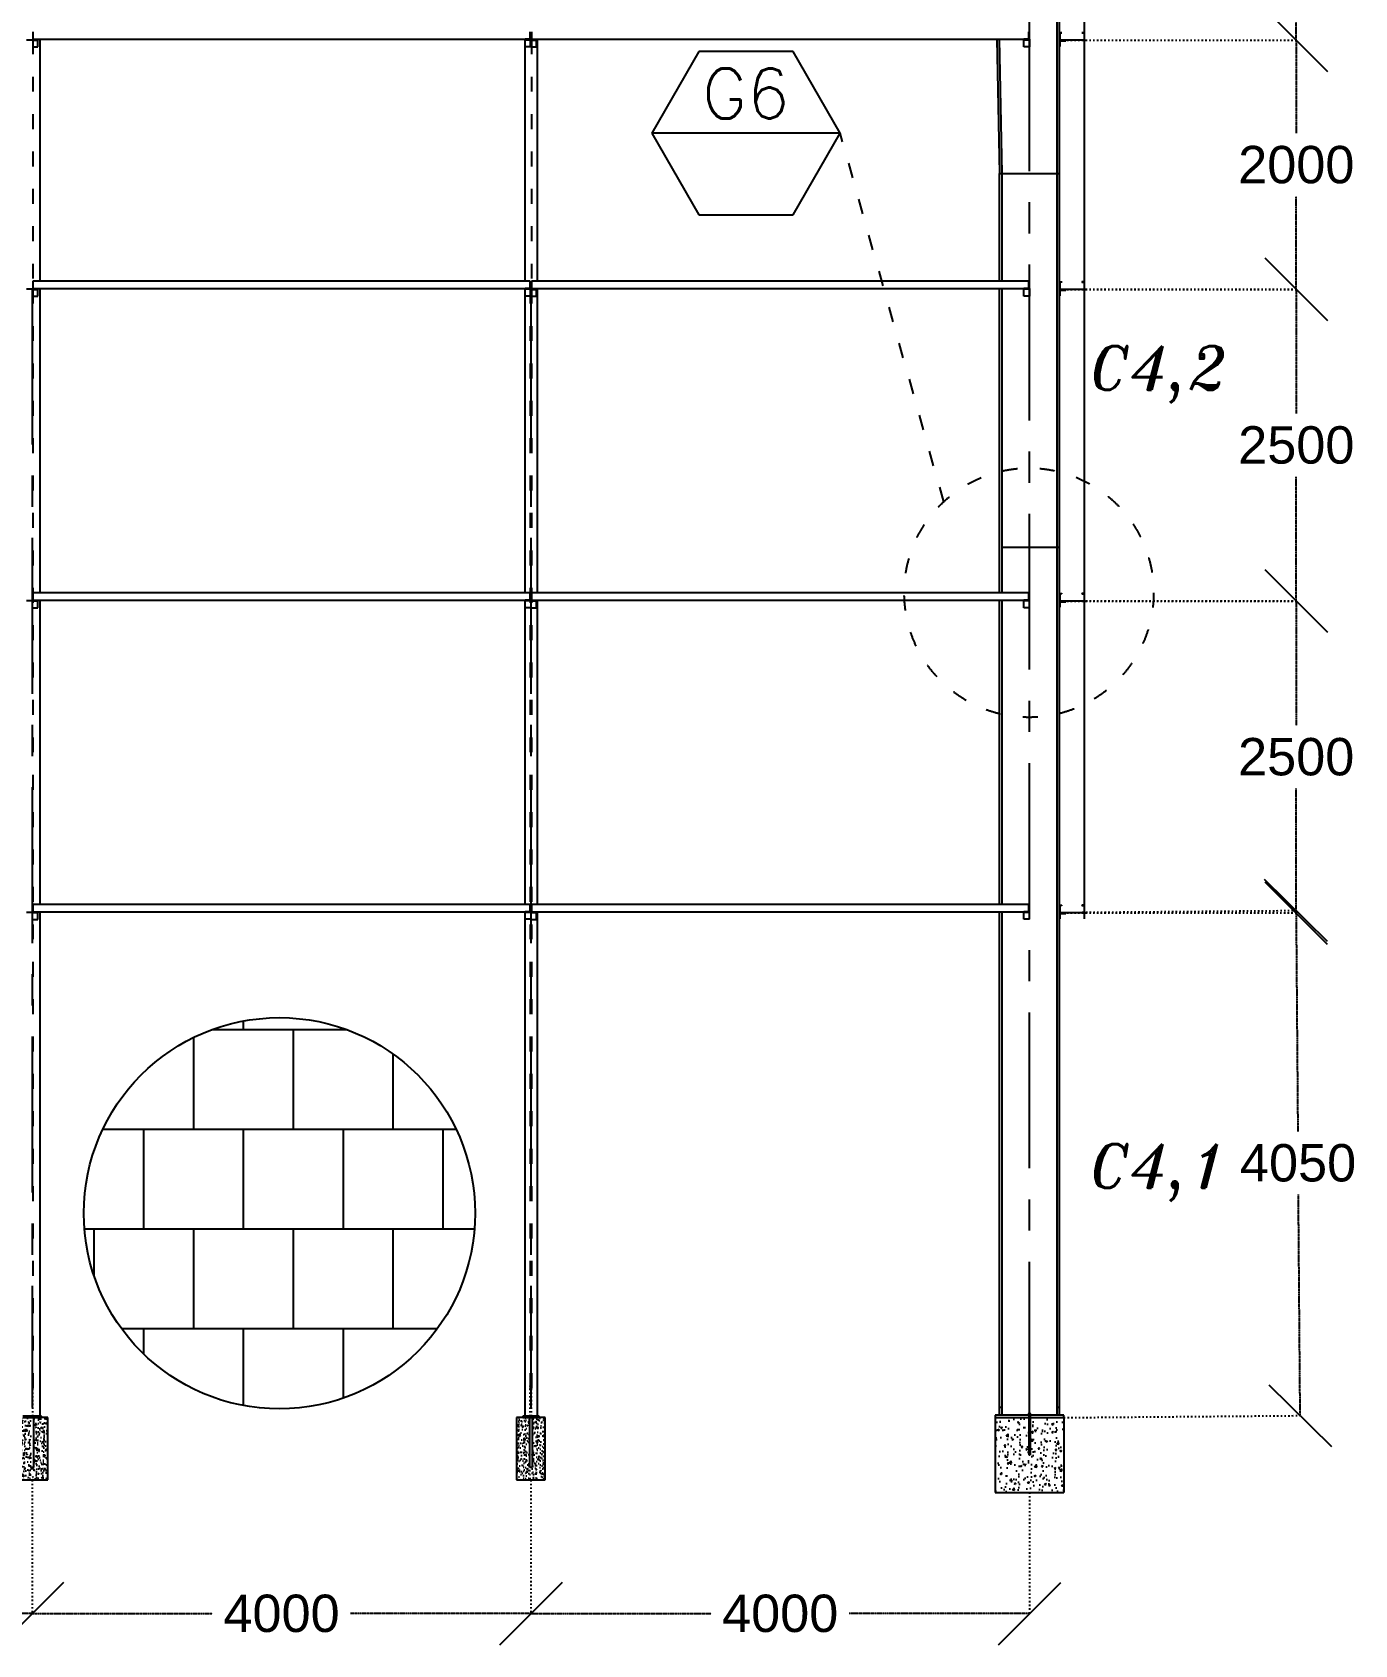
# Model space of a CAD drawing. Header units: inches. Extents: x -15 to 1885144, y -42615 to 866270.
# Drawn here: x 1717034 to 1727643, y 101029 to 113965 of the extents above; entities that cross this region are included whole.
import ezdxf
from ezdxf.enums import TextEntityAlignment as Align

# ---------------------------------------------------------------- set-up
doc = ezdxf.new("R2010")
doc.units = ezdxf.units.IN
doc.header["$LTSCALE"] = 100
doc.header["$MEASUREMENT"] = 0
for name, pattern in [('CENTER', [2, 1.25, -0.25, 0.25, -0.25]), ('dash line', [30, 12, -18]), ('PHANTOM2', [1.25, 0.625, -0.125, 0.125, -0.125, 0.125, -0.125])]:
    doc.linetypes.add(name, pattern=pattern)
for name, color, linetype in [('axis', 8, 'PHANTOM2'), ('bolt', 1, 'Continuous'), ('corrugated sheet', 6, 'Continuous'), ('dimensions', 10, 'PHANTOM2'), ('layout', 7, 'Continuous'), ('pedestal', 9, 'Continuous'), ('purlins', 4, 'Continuous'), ('sections', 3, 'Continuous'), ('text', 3, 'Continuous')]:
    doc.layers.add(name, color=color, linetype=linetype)
doc.styles.add('romans', font='romans.shx', dxfattribs={"width": 0.75})
doc.styles.get("Standard").update_dxf_attribs({"font": 'arial.ttf'})
doc.styles.add('TEXT-3', font='ITALICT.shx', dxfattribs={"height": 350})
doc.dimstyles.new('Dim_1', dxfattribs={"dimtxt": 300, "dimasz": 500, "dimexe": 0.0625, "dimexo": 0.0625, "dimgap": 100, "dimtad": 0, "dimtih": 1, "dimtoh": 1, "dimdec": 0, "dimzin": 0, "dimdsep": 46, "dimtxsty": 'Standard', "dimblk": 'OBLIQUE', "dimcen": 0.09, "dimclrd": 256, "dimclre": 256, "dimclrt": 256, "dimadec": 0, "dimazin": 0, "dimtm": 1e-09, "dimtfac": 1, "dimtdec": 0, "dimtofl": 0, "dimtmove": 0, "dimatfit": 3, "dimfxl": 1, "dimtfillclr": 256, "dimtolj": 1, "dimtzin": 0, "dimlwe": -1, "dimarcsym": 0})

# ---------------------------------------------------------------- blocks, each defined once
blk = doc.blocks.new('_Oblique')
at = {"color": 0, "linetype": 'ByBlock', "lineweight": -2}
blk.add_line((-0.5, -0.5), (0.5, 0.5), dxfattribs=at)
blk = doc.blocks.new('*D1446')
at = {"layer": 'Defpoints', "color": 0, "ltscale": 0.01, "transparency": 16777216}
for p in [(1725276, 106903), (1727172, 106919), (1725309, 102851)]:
    blk.add_point(p, dxfattribs=at)
at = {"layer": 'dimensions', "linetype": 'dash line', "ltscale": 0.01, "transparency": 16777216}
for p, q in [((1725276, 106903), (1727172, 106919)), ((1725309, 102851), (1727205, 102867))]:
    blk.add_line(p, q, dxfattribs=at)
at = {"layer": 'dimensions', "lineweight": -2, "ltscale": 0.01, "transparency": 16777216}
for p, q in [((1727172, 106919), (1727186, 105146)), ((1727205, 102867), (1727191, 104640))]:
    blk.add_line(p, q, dxfattribs=at)
at = {"layer": 'dimensions', "lineweight": -2, "ltscale": 0.01, "transparency": 16777216, "xscale": 500, "yscale": 500, "zscale": 500}
for p, rotation in [((1727172, 106919), 90.46661375195528), ((1727205, 102867), 270.4666137519553)]:
    blk.add_blockref('_Oblique', p, dxfattribs=dict(at, rotation=rotation))
at = {"layer": 'dimensions', "ltscale": 0.01, "transparency": 16777216, "insert": (1727188, 104893), "char_height": 300, "attachment_point": 5}
blk.add_mtext('\\A1;4050', dxfattribs=at)
blk = doc.blocks.new('*D1442')
at = {"layer": 'Defpoints', "color": 0, "ltscale": 0.01, "transparency": 16777216}
for p in [(1725276, 109403), (1727174, 109402), (1725274, 106901)]:
    blk.add_point(p, dxfattribs=at)
at = {"layer": 'dimensions', "linetype": 'dash line', "ltscale": 0.01, "transparency": 16777216}
for p, q in [((1725276, 109403), (1727174, 109402)), ((1725274, 106901), (1727172, 106900))]:
    blk.add_line(p, q, dxfattribs=at)
at = {"layer": 'dimensions', "lineweight": -2, "ltscale": 0.01, "transparency": 16777216}
for p, q in [((1727174, 109402), (1727173, 108404)), ((1727172, 106900), (1727173, 107898))]:
    blk.add_line(p, q, dxfattribs=at)
at = {"layer": 'dimensions', "lineweight": -2, "ltscale": 0.01, "transparency": 16777216, "xscale": 500, "yscale": 500, "zscale": 500}
for p, rotation in [((1727174, 109402), 89.95420002613147), ((1727172, 106900), 269.9542000261315)]:
    blk.add_blockref('_Oblique', p, dxfattribs=dict(at, rotation=rotation))
at = {"layer": 'dimensions', "ltscale": 0.01, "transparency": 16777216, "insert": (1727173, 108151), "char_height": 300, "attachment_point": 5}
blk.add_mtext('\\A1;2500', dxfattribs=at)
blk = doc.blocks.new('*D1443')
at = {"layer": 'Defpoints', "color": 0, "ltscale": 0.01, "transparency": 16777216}
for p in [(1725274, 111903), (1727174, 111903), (1725274, 109401)]:
    blk.add_point(p, dxfattribs=at)
at = {"layer": 'dimensions', "linetype": 'dash line', "ltscale": 0.01, "transparency": 16777216}
for p, q in [((1725274, 111903), (1727174, 111903)), ((1725274, 109401), (1727174, 109401))]:
    blk.add_line(p, q, dxfattribs=at)
at = {"layer": 'dimensions', "lineweight": -2, "ltscale": 0.01, "transparency": 16777216}
for p, q in [((1727174, 111903), (1727174, 110905)), ((1727174, 109401), (1727174, 110399))]:
    blk.add_line(p, q, dxfattribs=at)
at = {"layer": 'dimensions', "lineweight": -2, "ltscale": 0.01, "transparency": 16777216, "xscale": 500, "yscale": 500, "zscale": 500}
for p, rotation in [((1727174, 111903), 90), ((1727174, 109401), 270)]:
    blk.add_blockref('_Oblique', p, dxfattribs=dict(at, rotation=rotation))
at = {"layer": 'dimensions', "ltscale": 0.01, "transparency": 16777216, "insert": (1727174, 110652), "char_height": 300, "attachment_point": 5}
blk.add_mtext('\\A1;2500', dxfattribs=at)
blk = doc.blocks.new('*D1444')
at = {"layer": 'Defpoints', "color": 0, "ltscale": 0.01, "transparency": 16777216}
for p in [(1725274, 113901), (1727174, 113901), (1725274, 111901)]:
    blk.add_point(p, dxfattribs=at)
at = {"layer": 'dimensions', "linetype": 'dash line', "ltscale": 0.01, "transparency": 16777216}
for p, q in [((1725274, 113901), (1727174, 113901)), ((1725274, 111901), (1727174, 111901))]:
    blk.add_line(p, q, dxfattribs=at)
at = {"layer": 'dimensions', "lineweight": -2, "ltscale": 0.01, "transparency": 16777216}
for p, q in [((1727174, 113901), (1727174, 113154)), ((1727174, 111901), (1727174, 112648))]:
    blk.add_line(p, q, dxfattribs=at)
at = {"layer": 'dimensions', "lineweight": -2, "ltscale": 0.01, "transparency": 16777216, "xscale": 500, "yscale": 500, "zscale": 500}
for p, rotation in [((1727174, 113901), 90), ((1727174, 111901), 270)]:
    blk.add_blockref('_Oblique', p, dxfattribs=dict(at, rotation=rotation))
at = {"layer": 'dimensions', "ltscale": 0.01, "transparency": 16777216, "insert": (1727174, 112901), "char_height": 300, "attachment_point": 5}
blk.add_mtext('\\A1;2000', dxfattribs=at)
blk = doc.blocks.new('*D1445')
at = {"layer": 'Defpoints', "color": 0, "ltscale": 0.01, "transparency": 16777216}
for p in [(0, 115901), (1727174, 115901), (1725274, 113901)]:
    blk.add_point(p, dxfattribs=at)
at = {"layer": 'dimensions', "linetype": 'dash line', "ltscale": 0.01, "transparency": 16777216}
for p, q in [((0, 115901), (1727174, 115901)), ((1725274, 113901), (1727174, 113901))]:
    blk.add_line(p, q, dxfattribs=at)
at = {"layer": 'dimensions', "lineweight": -2, "ltscale": 0.01, "transparency": 16777216}
for p, q in [((1727174, 115901), (1727174, 115154)), ((1727174, 113901), (1727174, 114648))]:
    blk.add_line(p, q, dxfattribs=at)
at = {"layer": 'dimensions', "lineweight": -2, "ltscale": 0.01, "transparency": 16777216, "xscale": 500, "yscale": 500, "zscale": 500}
for p, rotation in [((1727174, 115901), 90), ((1727174, 113901), 270)]:
    blk.add_blockref('_Oblique', p, dxfattribs=dict(at, rotation=rotation))
at = {"layer": 'dimensions', "ltscale": 0.01, "transparency": 16777216, "insert": (1727174, 114901), "char_height": 300, "attachment_point": 5}
blk.add_mtext('\\A1;2000', dxfattribs=at)
blk = doc.blocks.new('*D1428')
at = {"layer": 'Defpoints', "color": 0, "ltscale": 0.01, "transparency": 16777216}
for p in [(1708034, 102351), (1717034, 102351), (1717034, 101279)]:
    blk.add_point(p, dxfattribs=at)
at = {"layer": 'dimensions', "linetype": 'dash line', "ltscale": 0.01, "transparency": 16777216}
for p, q in [((1708034, 102351), (1708034, 101279)), ((1717034, 102351), (1717034, 101279))]:
    blk.add_line(p, q, dxfattribs=at)
at = {"layer": 'dimensions', "lineweight": -2, "ltscale": 0.01, "transparency": 16777216}
for p, q in [((1708034, 101279), (1711987, 101279)), ((1717034, 101279), (1713082, 101279))]:
    blk.add_line(p, q, dxfattribs=at)
at = {"layer": 'dimensions', "lineweight": -2, "ltscale": 0.01, "transparency": 16777216, "xscale": 500, "yscale": 500, "zscale": 500, "rotation": 180}
blk.add_blockref('_Oblique', (1708034, 101279), dxfattribs=at)
at = {"layer": 'dimensions', "lineweight": -2, "ltscale": 0.01, "transparency": 16777216, "xscale": 500, "yscale": 500, "zscale": 500}
blk.add_blockref('_Oblique', (1717034, 101279), dxfattribs=at)
at = {"layer": 'dimensions', "ltscale": 0.01, "transparency": 16777216, "insert": (1712534, 101279), "char_height": 300, "attachment_point": 5}
blk.add_mtext('\\A1;9000', dxfattribs=at)
blk = doc.blocks.new('*D1429')
at = {"layer": 'Defpoints', "color": 0, "ltscale": 0.01, "transparency": 16777216}
for p in [(1717034, 102351), (1721034, 102351), (1721034, 101279)]:
    blk.add_point(p, dxfattribs=at)
at = {"layer": 'dimensions', "linetype": 'dash line', "ltscale": 0.01, "transparency": 16777216}
for p, q in [((1717034, 102351), (1717034, 101279)), ((1721034, 102351), (1721034, 101279))]:
    blk.add_line(p, q, dxfattribs=at)
at = {"layer": 'dimensions', "lineweight": -2, "ltscale": 0.01, "transparency": 16777216}
for p, q in [((1717034, 101279), (1718481, 101279)), ((1721034, 101279), (1719588, 101279))]:
    blk.add_line(p, q, dxfattribs=at)
at = {"layer": 'dimensions', "lineweight": -2, "ltscale": 0.01, "transparency": 16777216, "xscale": 500, "yscale": 500, "zscale": 500, "rotation": 180}
blk.add_blockref('_Oblique', (1717034, 101279), dxfattribs=at)
at = {"layer": 'dimensions', "lineweight": -2, "ltscale": 0.01, "transparency": 16777216, "xscale": 500, "yscale": 500, "zscale": 500}
blk.add_blockref('_Oblique', (1721034, 101279), dxfattribs=at)
at = {"layer": 'dimensions', "ltscale": 0.01, "transparency": 16777216, "insert": (1719034, 101279), "char_height": 300, "attachment_point": 5}
blk.add_mtext('\\A1;4000', dxfattribs=at)
blk = doc.blocks.new('*D1430')
at = {"layer": 'Defpoints', "color": 0, "ltscale": 0.01, "transparency": 16777216}
for p in [(1721034, 102351), (1725034, 102251), (1725034, 101279)]:
    blk.add_point(p, dxfattribs=at)
at = {"layer": 'dimensions', "linetype": 'dash line', "ltscale": 0.01, "transparency": 16777216}
for p, q in [((1721034, 102351), (1721034, 101279)), ((1725034, 102251), (1725034, 101279))]:
    blk.add_line(p, q, dxfattribs=at)
at = {"layer": 'dimensions', "lineweight": -2, "ltscale": 0.01, "transparency": 16777216}
for p, q in [((1721034, 101279), (1722481, 101279)), ((1725034, 101279), (1723588, 101279))]:
    blk.add_line(p, q, dxfattribs=at)
at = {"layer": 'dimensions', "lineweight": -2, "ltscale": 0.01, "transparency": 16777216, "xscale": 500, "yscale": 500, "zscale": 500, "rotation": 180}
blk.add_blockref('_Oblique', (1721034, 101279), dxfattribs=at)
at = {"layer": 'dimensions', "lineweight": -2, "ltscale": 0.01, "transparency": 16777216, "xscale": 500, "yscale": 500, "zscale": 500}
blk.add_blockref('_Oblique', (1725034, 101279), dxfattribs=at)
at = {"layer": 'dimensions', "ltscale": 0.01, "transparency": 16777216, "insert": (1723034, 101279), "char_height": 300, "attachment_point": 5}
blk.add_mtext('\\A1;4000', dxfattribs=at)

msp = doc.modelspace()

# ---------------------------------------------------------------- hatches: boundary and pattern name
at = {"layer": 'bolt', "ltscale": 0.01}
h = msp.add_hatch(color=256, dxfattribs=at)
h.dxf.hatch_style = 1
h.paths.add_polyline_path([(1717024.378, 102851.287), (1717024.378, 102861.287), (1717044.378, 102861.287), (1717044.378, 102851.287)])
h = msp.add_hatch(color=256, dxfattribs=at)
h.dxf.hatch_style = 1
h.paths.add_polyline_path([(1721024.462, 102851.287), (1721024.462, 102861.287), (1721044.462, 102861.287), (1721044.462, 102851.287)])
at = {"layer": 'layout', "ltscale": 0.01}
h = msp.add_hatch(dxfattribs=at)
h.set_pattern_fill('AR-B88', color=256, scale=100)
h.set_pattern_definition([(0, (64729.6, -45235), (0, 800), []), (90, (64729.62, -45235), (-400, 800), [800, -800])])
h.paths.add_polyline_path([(1720586.199, 104490.359, 1), (1717448.074, 104490.359, 1)])
at = {"layer": 'pedestal', "ltscale": 0.01}
h = msp.add_hatch(dxfattribs=at)
h.set_pattern_fill('AR-CONC', color=256, scale=10)
h.set_pattern_definition([(50, (692453.753, 57989.59), (71.7260183, -6.2752135), [7.5, -82.5]), (355, (692453.75, 57989.59), (-13.8751334, 75.2192134), [6, -66]), (100.4514445, (692459.73, 57989.07), (57.8508847, 68.943999), [6.374019, -70.114211]), (46.1842, (692453.75, 58009.59), (106.724133, -16.551928), [11.25, -123.75]), (96.635635, (692462.65, 58008.21), (93.466195, 97.41186), [9.561034, -105.171376]), (351.184164, (692453.75, 58009.59), (93.466195, 97.41186), [9, -99]), (21, (692463.753, 58004.59), (59.6907052, -40.261889), [7.5, -82.5]), (326, (692463.75, 58004.59), (24.331533, 72.5150045), [6, -66]), (71.451445, (692468.73, 58001.236), (84.0222377, 32.2531153), [6.374019, -70.114211]), (37.5, (692453.753, 57989.592), (1.2159855, 33.2893854), [0, -65.2, 0, -67, 0, -66.25]), (7.5, (692453.753, 57989.59), (26.3069537, 39.4411712), [0, -38.2, 0, -63.7, 0, -25.25]), (327.5, (692431.453, 57989.592), (53.3822436, -2.2554872), [0, -25, 0, -78, 0, -103.5]), (317.5, (692421.453, 57989.59), (58.318617, 10.0104982), [0, -32.5, 0, -51.8, 0, -73.5])])
h.paths.add_polyline_path([(1716909.295, 102351.287), (1716909.295, 102851.287), (1716959.295, 102851.287), (1717024.378, 102851.287), (1717024.378, 102451.287), (1717044.378, 102451.287), (1717044.378, 102851.287), (1717109.295, 102851.287), (1717159.295, 102851.287), (1717159.295, 102351.287)])
h = msp.add_hatch(dxfattribs=at)
h.set_pattern_fill('AR-CONC', color=256, scale=10)
h.set_pattern_definition([(50, (688453.67, 57989.59), (71.7260183, -6.2752135), [7.5, -82.5]), (355, (688453.67, 57989.59), (-13.8751334, 75.2192134), [6, -66]), (100.4514445, (688459.65, 57989.07), (57.8508847, 68.943999), [6.374019, -70.114211]), (46.1842, (688453.67, 58009.59), (106.724133, -16.551928), [11.25, -123.75]), (96.635635, (688462.56, 58008.21), (93.466195, 97.41186), [9.561034, -105.171376]), (351.184164, (688453.67, 58009.59), (93.466195, 97.41186), [9, -99]), (21, (688463.67, 58004.59), (59.6907052, -40.261889), [7.5, -82.5]), (326, (688463.67, 58004.59), (24.331533, 72.5150045), [6, -66]), (71.451445, (688468.644, 58001.236), (84.0222377, 32.2531153), [6.374019, -70.114211]), (37.5, (688453.67, 57989.592), (1.2159855, 33.2893854), [0, -65.2, 0, -67, 0, -66.25]), (7.5, (688453.67, 57989.59), (26.3069537, 39.4411712), [0, -38.2, 0, -63.7, 0, -25.25]), (327.5, (688431.37, 57989.592), (53.3822436, -2.2554872), [0, -25, 0, -78, 0, -103.5]), (317.5, (688421.37, 57989.59), (58.318617, 10.0104982), [0, -32.5, 0, -51.8, 0, -73.5])])
h.paths.add_polyline_path([(1720919.378, 102351.287), (1720919.378, 102851.287), (1720959.378, 102851.287), (1721024.462, 102851.287), (1721024.462, 102451.287), (1721044.462, 102451.287), (1721044.462, 102851.287), (1721109.378, 102851.287), (1721149.378, 102851.287), (1721149.378, 102351.287)])
at = {"layer": 'pedestal', "ltscale": 10}
h = msp.add_hatch(dxfattribs=at)
h.set_pattern_fill('AR-CONC', color=256, scale=19)
h.set_pattern_definition([(50, (791154.06, 60151.7), (136.279435, -11.922906), [14.25, -156.75]), (355, (791154.06, 60151.7), (-26.362753, 142.916505), [11.4, -125.4]), (100.451444, (791165.41, 60150.7), (109.91668, 130.993598), [12.110636, -133.217001]), (46.1842, (791154.06, 60189.7), (202.775853, -31.448663), [21.375, -235.125]), (96.635635, (791170.96, 60187.07), (177.58577, 185.082534), [18.165965, -199.825614]), (351.184164, (791154.06, 60189.7), (177.58577, 185.082534), [17.1, -188.1]), (21, (791173.06, 60180.2), (113.41234, -76.497589), [14.25, -156.75]), (326, (791173.06, 60180.2), (46.229913, 137.778509), [11.4, -125.4]), (71.451445, (791182.51, 60173.82), (159.642252, 61.280919), [12.110636, -133.217001]), (37.5, (791154.057, 60151.696), (2.3103725, 63.2498322), [0, -123.88, 0, -127.3, 0, -125.875]), (7.5, (791154.06, 60151.696), (49.983212, 74.9382253), [0, -72.58, 0, -121.03, 0, -47.975]), (327.5, (791111.687, 60151.696), (101.426263, -4.2854256), [0, -47.5, 0, -148.2, 0, -196.65]), (317.5, (791092.69, 60151.7), (110.805372, 19.019947), [0, -61.75, 0, -98.42, 0, -139.65])])
h.paths.add_polyline_path([(1725029.378, 102851.287), (1724759.378, 102851.287), (1724759.378, 102251.287), (1725309.378, 102251.287), (1725309.378, 102851.287), (1725039.378, 102851.287), (1725039.378, 102551.287), (1725029.378, 102551.287)])
h.paths.add_polyline_path([(1724882.404, 102755.858), (1724977.861, 102755.858), (1724977.861, 102797.072), (1724882.404, 102797.072)], flags=16)
h.paths.add_polyline_path([(1725054.353, 102680.544), (1725149.81, 102680.544), (1725149.81, 102721.758), (1725054.353, 102721.758)], flags=16)
at = {"layer": 'purlins', "ltscale": 0.01}
h = msp.add_hatch(color=256, dxfattribs=at)
h.dxf.hatch_style = 1
h.paths.add_polyline_path([(1717064.378, 113902.082), (1717064.378, 113908.082), (1717054.378, 113908.082), (1717054.378, 113902.082)])
h = msp.add_hatch(color=256, dxfattribs=at)
h.dxf.hatch_style = 1
h.paths.add_polyline_path([(1721004.371, 113902.448), (1721004.371, 113908.448), (1721014.371, 113908.448), (1721014.371, 113902.448)])
h = msp.add_hatch(color=256, dxfattribs=at)
h.dxf.hatch_style = 1
h.paths.add_polyline_path([(1721064.378, 113902.082), (1721064.378, 113908.082), (1721054.378, 113908.082), (1721054.378, 113902.082)])
h = msp.add_hatch(color=256, dxfattribs=at)
h.dxf.hatch_style = 1
h.paths.add_polyline_path([(1725004.371, 113902.448), (1725004.371, 113908.448), (1725014.371, 113908.448), (1725014.371, 113902.448)])
at = {"layer": 'purlins', "ltscale": 10}
h = msp.add_hatch(color=256, dxfattribs=at)
h.dxf.hatch_style = 1
h.paths.add_polyline_path([(1725306.878, 113901.287), (1725306.878, 113896.287), (1725296.878, 113896.287), (1725296.878, 113901.287)])
h = msp.add_hatch(color=256, dxfattribs=at)
h.dxf.hatch_style = 1
h.paths.add_polyline_path([(1725306.878, 113901.287), (1725306.878, 113896.287), (1725296.878, 113896.287), (1725296.878, 113901.287)])
at = {"layer": 'purlins', "ltscale": 0.01}
h = msp.add_hatch(color=256, dxfattribs=at)
h.dxf.hatch_style = 1
h.paths.add_polyline_path([(1717064.378, 111902.082), (1717064.378, 111908.082), (1717054.378, 111908.082), (1717054.378, 111902.082)])
h = msp.add_hatch(color=256, dxfattribs=at)
h.dxf.hatch_style = 1
h.paths.add_polyline_path([(1721004.371, 111902.448), (1721004.371, 111908.448), (1721014.371, 111908.448), (1721014.371, 111902.448)])
h = msp.add_hatch(color=256, dxfattribs=at)
h.dxf.hatch_style = 1
h.paths.add_polyline_path([(1721064.378, 111902.082), (1721064.378, 111908.082), (1721054.378, 111908.082), (1721054.378, 111902.082)])
h = msp.add_hatch(color=256, dxfattribs=at)
h.dxf.hatch_style = 1
h.paths.add_polyline_path([(1725004.371, 111902.448), (1725004.371, 111908.448), (1725014.371, 111908.448), (1725014.371, 111902.448)])
at = {"layer": 'purlins', "ltscale": 10}
h = msp.add_hatch(color=256, dxfattribs=at)
h.dxf.hatch_style = 1
h.paths.add_polyline_path([(1725306.878, 111901.287), (1725306.878, 111896.287), (1725296.878, 111896.287), (1725296.878, 111901.287)])
h = msp.add_hatch(color=256, dxfattribs=at)
h.dxf.hatch_style = 1
h.paths.add_polyline_path([(1725306.878, 111901.287), (1725306.878, 111896.287), (1725296.878, 111896.287), (1725296.878, 111901.287)])
at = {"layer": 'purlins', "ltscale": 0.01}
h = msp.add_hatch(color=256, dxfattribs=at)
h.dxf.hatch_style = 1
h.paths.add_polyline_path([(1717064.378, 109402.082), (1717064.378, 109408.082), (1717054.378, 109408.082), (1717054.378, 109402.082)])
h = msp.add_hatch(color=256, dxfattribs=at)
h.dxf.hatch_style = 1
h.paths.add_polyline_path([(1721004.371, 109402.448), (1721004.371, 109408.448), (1721014.371, 109408.448), (1721014.371, 109402.448)])
h = msp.add_hatch(color=256, dxfattribs=at)
h.dxf.hatch_style = 1
h.paths.add_polyline_path([(1721064.378, 109402.082), (1721064.378, 109408.082), (1721054.378, 109408.082), (1721054.378, 109402.082)])
h = msp.add_hatch(color=256, dxfattribs=at)
h.dxf.hatch_style = 1
h.paths.add_polyline_path([(1725004.371, 109402.448), (1725004.371, 109408.448), (1725014.371, 109408.448), (1725014.371, 109402.448)])
at = {"layer": 'purlins', "ltscale": 10}
h = msp.add_hatch(color=256, dxfattribs=at)
h.dxf.hatch_style = 1
h.paths.add_polyline_path([(1725306.878, 109401.287), (1725306.878, 109396.287), (1725296.878, 109396.287), (1725296.878, 109401.287)])
h = msp.add_hatch(color=256, dxfattribs=at)
h.dxf.hatch_style = 1
h.paths.add_polyline_path([(1725306.878, 109401.287), (1725306.878, 109396.287), (1725296.878, 109396.287), (1725296.878, 109401.287)])
at = {"layer": 'purlins', "ltscale": 0.01}
h = msp.add_hatch(color=256, dxfattribs=at)
h.dxf.hatch_style = 1
h.paths.add_polyline_path([(1717064.378, 106902.082), (1717064.378, 106908.082), (1717054.378, 106908.082), (1717054.378, 106902.082)])
h = msp.add_hatch(color=256, dxfattribs=at)
h.dxf.hatch_style = 1
h.paths.add_polyline_path([(1721004.371, 106902.448), (1721004.371, 106908.448), (1721014.371, 106908.448), (1721014.371, 106902.448)])
h = msp.add_hatch(color=256, dxfattribs=at)
h.dxf.hatch_style = 1
h.paths.add_polyline_path([(1721064.378, 106902.082), (1721064.378, 106908.082), (1721054.378, 106908.082), (1721054.378, 106902.082)])
h = msp.add_hatch(color=256, dxfattribs=at)
h.dxf.hatch_style = 1
h.paths.add_polyline_path([(1725004.371, 106902.448), (1725004.371, 106908.448), (1725014.371, 106908.448), (1725014.371, 106902.448)])
at = {"layer": 'purlins', "ltscale": 10}
h = msp.add_hatch(color=256, dxfattribs=at)
h.dxf.hatch_style = 1
h.paths.add_polyline_path([(1725306.878, 106901.287), (1725306.878, 106896.287), (1725296.878, 106896.287), (1725296.878, 106901.287)])

# ---------------------------------------------------------------- linework, layer by layer
at = {"layer": 'axis', "linetype": 'CENTER', "ltscale": 10}
for p, q in [((1725034.378, 102851.287), (1725034.378, 120660.973)), ((1721034.378, 113908.082), (1721034.378, 113848.082)), ((1721034.378, 113908.082), (1721034.378, 113848.082)), ((1721034.378, 113908.082), (1721034.378, 113848.082)), ((1717034.378, 111908.082), (1717034.378, 102931.287)), ((1717034.378, 111908.082), (1717034.378, 102931.287)), ((1717034.378, 111908.082), (1717034.378, 102931.287)), ((1717034.378, 111908.082), (1717034.378, 102931.287)), ((1721034.378, 111908.082), (1721034.378, 102930.807)), ((1721034.378, 111908.082), (1721034.378, 102930.807)), ((1721034.378, 111908.082), (1721034.378, 102930.807))]:
    msp.add_line(p, q, dxfattribs=at)
at = {"layer": 'bolt', "ltscale": 0.01}
for p, q in [((1717044.378, 102861.287), (1717044.378, 102851.287)), ((1717044.378, 102851.287), (1717044.378, 102451.287)), ((1721024.462, 102861.287), (1721024.462, 102851.287)), ((1721024.462, 102451.287), (1721024.462, 102851.287)), ((1721044.462, 102861.287), (1721044.462, 102851.287)), ((1721044.462, 102851.287), (1721044.462, 102451.287)), ((1717044.378, 102451.287), (1717024.378, 102451.287)), ((1721044.462, 102451.287), (1721024.462, 102451.287))]:
    msp.add_line(p, q, dxfattribs=at)
at = {"layer": 'bolt', "ltscale": 10}
for p, q in [((1725044.378, 102881.287), (1725024.378, 102881.287)), ((1725024.378, 102881.287), (1725024.378, 102871.287)), ((1725024.378, 102871.287), (1725029.378, 102871.287)), ((1725029.378, 102871.287), (1725029.378, 102881.287)), ((1725029.378, 102871.287), (1725029.378, 102551.287)), ((1725029.378, 102871.287), (1725039.378, 102871.287)), ((1725039.378, 102871.287), (1725039.378, 102881.287)), ((1725039.378, 102871.287), (1725039.378, 102551.287)), ((1725039.378, 102871.287), (1725044.378, 102871.287)), ((1725044.378, 102871.287), (1725044.378, 102881.287)), ((1725029.378, 102551.287), (1725039.378, 102551.287))]:
    msp.add_line(p, q, dxfattribs=at)
at = {"layer": 'corrugated sheet', "ltscale": 10}
for p, q in [((1725474.378, 106851.787), (1725474.378, 116211.478)), ((1725474.378, 106851.287), (1725474.378, 116210.978)), ((1725474.878, 106851.787), (1725474.878, 116211.478))]:
    msp.add_line(p, q, dxfattribs=at)
at = {"layer": 'layout', "ltscale": 10}
for p, q in [((1725254.378, 109831.287), (1725254.378, 116133.603)), ((1725274.378, 109831.287), (1725274.378, 116133.603)), ((1724772.69, 113908.082), (1724794.378, 112831.287)), ((1724814.378, 112831.287), (1724792.69, 113908.082)), ((1724794.378, 111968.082), (1724794.378, 112831.287)), ((1724794.378, 112831.287), (1725254.378, 112831.287)), ((1724814.378, 111968.082), (1724814.378, 112831.287)), ((1725254.378, 112831.287), (1725274.378, 112831.287)), ((1724794.378, 109468.082), (1724794.378, 111908.082)), ((1724814.378, 109468.082), (1724814.378, 111908.082)), ((1725254.378, 109831.287), (1724814.378, 109831.287)), ((1725254.378, 102871.287), (1725254.378, 109831.287)), ((1725274.378, 109831.287), (1725254.378, 109831.287)), ((1725274.378, 102871.287), (1725274.378, 109831.287)), ((1724794.378, 106968.082), (1724794.378, 109408.082)), ((1724814.378, 106968.082), (1724814.378, 109408.082)), ((1724794.378, 102871.287), (1724794.378, 106908.082)), ((1724814.378, 102871.287), (1724814.378, 106908.082))]:
    msp.add_line(p, q, dxfattribs=at)
at = {"layer": 'layout', "linetype": 'dash line', "ltscale": 0.1}
for p, q in [((1717039.378, 113908.082), (1717039.378, 111968.082)), ((1721029.378, 113908.082), (1721029.378, 113848.448)), ((1721039.378, 113908.082), (1721039.378, 111968.082)), ((1717039.378, 111908.082), (1717039.378, 102931.287)), ((1721029.378, 111908.082), (1721029.378, 102931.287)), ((1721039.378, 111908.082), (1721039.378, 102931.287))]:
    msp.add_line(p, q, dxfattribs=at)
at = {"layer": 'layout', "ltscale": 0.01}
for p, q in [((1717094.378, 113908.082), (1717094.378, 111968.082)), ((1720984.378, 113908.082), (1720984.378, 111968.082)), ((1721084.378, 113908.082), (1721084.378, 111968.082)), ((1717094.378, 111908.082), (1717094.378, 109468.082)), ((1720984.378, 111908.082), (1720984.378, 109468.082)), ((1721084.378, 111908.082), (1721084.378, 109468.082)), ((1717094.378, 109408.082), (1717094.378, 106968.082)), ((1720984.378, 109408.082), (1720984.378, 106968.082)), ((1721084.378, 109408.082), (1721084.378, 106968.082)), ((1717094.378, 106908.082), (1717094.378, 102931.287)), ((1720984.378, 106908.082), (1720984.378, 102931.287)), ((1721084.378, 106908.082), (1721084.378, 102931.287))]:
    msp.add_line(p, q, dxfattribs=at)
msp.add_circle((1719017.137, 104490.359), 1569.062, dxfattribs=at)
at = {"layer": 'pedestal', "ltscale": 0.01}
for p, q in [((1717159.295, 102851.287), (1717109.295, 102851.287)), ((1717159.295, 102351.287), (1717159.295, 102851.287)), ((1720969.378, 102851.287), (1720919.378, 102851.287)), ((1720919.378, 102851.287), (1720919.378, 102351.287)), ((1721149.378, 102851.287), (1721099.378, 102851.287)), ((1721149.378, 102351.287), (1721149.378, 102851.287)), ((1716909.295, 102351.287), (1717159.295, 102351.287)), ((1720919.378, 102351.287), (1721149.378, 102351.287))]:
    msp.add_line(p, q, dxfattribs=at)
at = {"layer": 'pedestal', "ltscale": 10}
for p, q in [((1724759.378, 102851.287), (1724759.378, 102251.287)), ((1725309.378, 102851.287), (1725309.378, 102251.287)), ((1724759.378, 102251.287), (1725309.378, 102251.287))]:
    msp.add_line(p, q, dxfattribs=at)
at = {"layer": 'purlins', "ltscale": 0.01}
for p, q in [((1717039.378, 113968.082), (1717039.378, 113908.082)), ((1721029.371, 113908.448), (1721029.371, 113968.448)), ((1721039.378, 113968.082), (1721039.378, 113908.082)), ((1725029.371, 113908.448), (1725029.371, 113968.448)), ((1717034.378, 113902.448), (1716989.371, 113902.448)), ((1717034.378, 113908.082), (1721034.378, 113908.082)), ((1717034.378, 113902.082), (1717079.378, 113902.082)), ((1717034.378, 113848.082), (1717079.378, 113848.082)), ((1717039.378, 113908.082), (1717079.378, 113908.082)), ((1717054.378, 113908.082), (1717054.378, 113902.082)), ((1717064.378, 113908.082), (1717064.378, 113902.082)), ((1717079.378, 113902.082), (1717079.378, 113908.082)), ((1717079.378, 113848.082), (1717079.378, 113902.082)), ((1720989.371, 113902.448), (1720989.371, 113908.448)), ((1721029.371, 113908.448), (1720989.371, 113908.448)), ((1721034.378, 113902.448), (1720989.371, 113902.448)), ((1720989.371, 113848.448), (1720989.371, 113902.448)), ((1721034.371, 113848.448), (1720989.371, 113848.448)), ((1721004.371, 113908.448), (1721004.371, 113902.448)), ((1721014.371, 113908.448), (1721014.371, 113902.448)), ((1721034.378, 113908.082), (1725034.378, 113908.082)), ((1721034.378, 113902.082), (1721079.378, 113902.082)), ((1721034.378, 113848.082), (1721079.378, 113848.082)), ((1721039.378, 113908.082), (1721079.378, 113908.082)), ((1721054.378, 113908.082), (1721054.378, 113902.082)), ((1721064.378, 113908.082), (1721064.378, 113902.082)), ((1721079.378, 113902.082), (1721079.378, 113908.082)), ((1721079.378, 113848.082), (1721079.378, 113902.082)), ((1724989.371, 113902.448), (1724989.371, 113908.448)), ((1725029.371, 113908.448), (1724989.371, 113908.448)), ((1725034.378, 113902.448), (1724989.371, 113902.448)), ((1724989.371, 113848.448), (1724989.371, 113902.448)), ((1725034.371, 113848.448), (1724989.371, 113848.448)), ((1725004.371, 113908.448), (1725004.371, 113902.448)), ((1725014.371, 113908.448), (1725014.371, 113902.448)), ((1725034.378, 113848.448), (1725034.378, 113908.082)), ((1725034.378, 113908.082), (1725034.378, 113848.448)), ((1717034.378, 111902.448), (1716989.371, 111902.448)), ((1717034.378, 111908.082), (1721034.378, 111908.082)), ((1717034.378, 111902.082), (1717079.378, 111902.082)), ((1721029.371, 111968.082), (1717039.378, 111968.082)), ((1717039.378, 111968.082), (1717039.378, 111908.082)), ((1717039.378, 111908.082), (1717079.378, 111908.082)), ((1717054.378, 111908.082), (1717054.378, 111902.082)), ((1717064.378, 111908.082), (1717064.378, 111902.082)), ((1717079.378, 111902.082), (1717079.378, 111908.082)), ((1717079.378, 111848.082), (1717079.378, 111902.082)), ((1720989.371, 111902.448), (1720989.371, 111908.448)), ((1721029.371, 111908.448), (1720989.371, 111908.448)), ((1721034.378, 111902.448), (1720989.371, 111902.448)), ((1720989.371, 111848.448), (1720989.371, 111902.448)), ((1721004.371, 111908.448), (1721004.371, 111902.448)), ((1721014.371, 111908.448), (1721014.371, 111902.448)), ((1721029.371, 111908.448), (1721029.371, 111968.448)), ((1721034.378, 111908.082), (1725034.378, 111908.082)), ((1721034.378, 111902.082), (1721079.378, 111902.082)), ((1725029.371, 111968.082), (1721039.378, 111968.082)), ((1721039.378, 111968.082), (1721039.378, 111908.082)), ((1721039.378, 111908.082), (1721079.378, 111908.082)), ((1721054.378, 111908.082), (1721054.378, 111902.082)), ((1721064.378, 111908.082), (1721064.378, 111902.082)), ((1721079.378, 111902.082), (1721079.378, 111908.082)), ((1721079.378, 111848.082), (1721079.378, 111902.082)), ((1724989.371, 111902.448), (1724989.371, 111908.448)), ((1725029.371, 111908.448), (1724989.371, 111908.448)), ((1725034.378, 111902.448), (1724989.371, 111902.448)), ((1724989.371, 111848.448), (1724989.371, 111902.448)), ((1725004.371, 111908.448), (1725004.371, 111902.448)), ((1725014.371, 111908.448), (1725014.371, 111902.448)), ((1725029.371, 111908.448), (1725029.371, 111968.448)), ((1725034.378, 111908.082), (1725034.378, 111848.448)), ((1717034.378, 111848.082), (1717079.378, 111848.082)), ((1721034.371, 111848.448), (1720989.371, 111848.448)), ((1721034.378, 111848.082), (1721079.378, 111848.082)), ((1725034.371, 111848.448), (1724989.371, 111848.448)), ((1721029.371, 109468.082), (1717039.378, 109468.082)), ((1717039.378, 109468.082), (1717039.378, 109408.082)), ((1721029.371, 109408.448), (1721029.371, 109468.448)), ((1725029.371, 109468.082), (1721039.378, 109468.082)), ((1721039.378, 109468.082), (1721039.378, 109408.082)), ((1725029.371, 109408.448), (1725029.371, 109468.448)), ((1717034.378, 109402.448), (1716989.371, 109402.448)), ((1717034.378, 109408.082), (1721034.378, 109408.082)), ((1717034.378, 109402.082), (1717079.378, 109402.082)), ((1717034.378, 109348.082), (1717079.378, 109348.082)), ((1717039.378, 109408.082), (1717079.378, 109408.082)), ((1717054.378, 109408.082), (1717054.378, 109402.082)), ((1717064.378, 109408.082), (1717064.378, 109402.082)), ((1717079.378, 109402.082), (1717079.378, 109408.082)), ((1717079.378, 109348.082), (1717079.378, 109402.082)), ((1720989.371, 109402.448), (1720989.371, 109408.448)), ((1721029.371, 109408.448), (1720989.371, 109408.448)), ((1721034.378, 109402.448), (1720989.371, 109402.448)), ((1720989.371, 109348.448), (1720989.371, 109402.448)), ((1721034.371, 109348.448), (1720989.371, 109348.448)), ((1721004.371, 109408.448), (1721004.371, 109402.448)), ((1721014.371, 109408.448), (1721014.371, 109402.448)), ((1721034.378, 109408.082), (1725034.378, 109408.082)), ((1721034.378, 109402.082), (1721079.378, 109402.082)), ((1721034.378, 109348.082), (1721079.378, 109348.082)), ((1721039.378, 109408.082), (1721079.378, 109408.082)), ((1721054.378, 109408.082), (1721054.378, 109402.082)), ((1721064.378, 109408.082), (1721064.378, 109402.082)), ((1721079.378, 109402.082), (1721079.378, 109408.082)), ((1721079.378, 109348.082), (1721079.378, 109402.082)), ((1724989.371, 109402.448), (1724989.371, 109408.448)), ((1725029.371, 109408.448), (1724989.371, 109408.448)), ((1725034.378, 109402.448), (1724989.371, 109402.448)), ((1724989.371, 109348.448), (1724989.371, 109402.448)), ((1725034.371, 109348.448), (1724989.371, 109348.448)), ((1725004.371, 109408.448), (1725004.371, 109402.448)), ((1725014.371, 109408.448), (1725014.371, 109402.448)), ((1725034.378, 109348.448), (1725034.378, 109408.082)), ((1717034.378, 106902.448), (1716989.371, 106902.448)), ((1717034.378, 106908.082), (1721034.378, 106908.082)), ((1717034.378, 106902.082), (1717079.378, 106902.082)), ((1721029.371, 106968.082), (1717039.378, 106968.082)), ((1717039.378, 106968.082), (1717039.378, 106908.082)), ((1717039.378, 106908.082), (1717079.378, 106908.082)), ((1717054.378, 106908.082), (1717054.378, 106902.082)), ((1717064.378, 106908.082), (1717064.378, 106902.082)), ((1717079.378, 106902.082), (1717079.378, 106908.082)), ((1717079.378, 106848.082), (1717079.378, 106902.082)), ((1720989.371, 106902.448), (1720989.371, 106908.448)), ((1721029.371, 106908.448), (1720989.371, 106908.448)), ((1721034.378, 106902.448), (1720989.371, 106902.448)), ((1720989.371, 106848.448), (1720989.371, 106902.448)), ((1721004.371, 106908.448), (1721004.371, 106902.448)), ((1721014.371, 106908.448), (1721014.371, 106902.448)), ((1721029.371, 106908.448), (1721029.371, 106968.448)), ((1721034.378, 106908.082), (1725034.378, 106908.082)), ((1721034.378, 106902.082), (1721079.378, 106902.082)), ((1725029.371, 106968.082), (1721039.378, 106968.082)), ((1721039.378, 106968.082), (1721039.378, 106908.082)), ((1721039.378, 106908.082), (1721079.378, 106908.082)), ((1721054.378, 106908.082), (1721054.378, 106902.082)), ((1721064.378, 106908.082), (1721064.378, 106902.082)), ((1721079.378, 106902.082), (1721079.378, 106908.082)), ((1721079.378, 106848.082), (1721079.378, 106902.082)), ((1724989.371, 106902.448), (1724989.371, 106908.448)), ((1725029.371, 106908.448), (1724989.371, 106908.448)), ((1725034.378, 106902.448), (1724989.371, 106902.448)), ((1724989.371, 106848.448), (1724989.371, 106902.448)), ((1725004.371, 106908.448), (1725004.371, 106902.448)), ((1725014.371, 106908.448), (1725014.371, 106902.448)), ((1725029.371, 106908.448), (1725029.371, 106968.448)), ((1725034.371, 106902.448), (1725034.371, 106908.448)), ((1725034.371, 106848.448), (1725034.371, 106902.448)), ((1717034.378, 106848.082), (1717079.378, 106848.082)), ((1721034.371, 106848.448), (1720989.371, 106848.448)), ((1721034.378, 106848.082), (1721079.378, 106848.082)), ((1725034.371, 106848.448), (1724989.371, 106848.448))]:
    msp.add_line(p, q, dxfattribs=at)
at = {"layer": 'purlins', "ltscale": 10}
for p, q in [((1725274.378, 113901.287), (1725274.378, 113961.287)), ((1725274.378, 113961.287), (1725294.378, 113961.287)), ((1725274.378, 113901.287), (1725274.378, 113961.287)), ((1725274.378, 113961.287), (1725294.378, 113961.287)), ((1725474.378, 113901.287), (1725274.378, 113901.287)), ((1725274.378, 113901.287), (1725274.378, 113851.287)), ((1725324.378, 113901.287), (1725274.378, 113901.287)), ((1725474.378, 113901.287), (1725274.378, 113901.287)), ((1725274.378, 113901.287), (1725274.378, 113851.287)), ((1725324.378, 113901.287), (1725274.378, 113901.287)), ((1725274.378, 113851.287), (1725279.378, 113851.287)), ((1725274.378, 113851.287), (1725279.378, 113851.287)), ((1725294.378, 113959.287), (1725276.378, 113959.287)), ((1725276.378, 113959.287), (1725276.378, 113903.287)), ((1725294.378, 113959.287), (1725276.378, 113959.287)), ((1725276.378, 113959.287), (1725276.378, 113903.287)), ((1725276.378, 113903.287), (1725472.378, 113903.287)), ((1725276.378, 113903.287), (1725472.378, 113903.287)), ((1725279.378, 113851.287), (1725279.378, 113896.287)), ((1725279.378, 113896.287), (1725324.378, 113896.287)), ((1725279.378, 113851.287), (1725279.378, 113896.287)), ((1725279.378, 113896.287), (1725324.378, 113896.287)), ((1725294.378, 113961.287), (1725294.378, 113959.287)), ((1725294.378, 113961.287), (1725294.378, 113959.287)), ((1725296.878, 113896.287), (1725296.878, 113901.287)), ((1725296.878, 113896.287), (1725296.878, 113901.287)), ((1725306.878, 113896.287), (1725306.878, 113901.287)), ((1725306.878, 113896.287), (1725306.878, 113901.287)), ((1725324.378, 113896.287), (1725324.378, 113901.287)), ((1725324.378, 113896.287), (1725324.378, 113901.287)), ((1725474.378, 113961.287), (1725454.378, 113961.287)), ((1725454.378, 113961.287), (1725454.378, 113959.287)), ((1725474.378, 113961.287), (1725454.378, 113961.287)), ((1725454.378, 113961.287), (1725454.378, 113959.287)), ((1725454.378, 113959.287), (1725472.378, 113959.287)), ((1725454.378, 113959.287), (1725472.378, 113959.287)), ((1725472.378, 113959.287), (1725472.378, 113903.287)), ((1725472.378, 113959.287), (1725472.378, 113903.287)), ((1725474.378, 113901.287), (1725474.378, 113961.287)), ((1725474.378, 113901.287), (1725474.378, 113961.287)), ((1725274.378, 111901.287), (1725274.378, 111961.287)), ((1725274.378, 111961.287), (1725294.378, 111961.287)), ((1725274.378, 111901.287), (1725274.378, 111961.287)), ((1725274.378, 111961.287), (1725294.378, 111961.287)), ((1725474.378, 111901.287), (1725274.378, 111901.287)), ((1725274.378, 111901.287), (1725274.378, 111851.287)), ((1725324.378, 111901.287), (1725274.378, 111901.287)), ((1725474.378, 111901.287), (1725274.378, 111901.287)), ((1725274.378, 111901.287), (1725274.378, 111851.287)), ((1725324.378, 111901.287), (1725274.378, 111901.287)), ((1725294.378, 111959.287), (1725276.378, 111959.287)), ((1725276.378, 111959.287), (1725276.378, 111903.287)), ((1725294.378, 111959.287), (1725276.378, 111959.287)), ((1725276.378, 111959.287), (1725276.378, 111903.287)), ((1725276.378, 111903.287), (1725472.378, 111903.287)), ((1725276.378, 111903.287), (1725472.378, 111903.287)), ((1725279.378, 111851.287), (1725279.378, 111896.287)), ((1725279.378, 111896.287), (1725324.378, 111896.287)), ((1725279.378, 111851.287), (1725279.378, 111896.287)), ((1725279.378, 111896.287), (1725324.378, 111896.287)), ((1725294.378, 111961.287), (1725294.378, 111959.287)), ((1725294.378, 111961.287), (1725294.378, 111959.287)), ((1725296.878, 111896.287), (1725296.878, 111901.287)), ((1725296.878, 111896.287), (1725296.878, 111901.287)), ((1725306.878, 111896.287), (1725306.878, 111901.287)), ((1725306.878, 111896.287), (1725306.878, 111901.287)), ((1725324.378, 111896.287), (1725324.378, 111901.287)), ((1725324.378, 111896.287), (1725324.378, 111901.287)), ((1725474.378, 111961.287), (1725454.378, 111961.287)), ((1725454.378, 111961.287), (1725454.378, 111959.287)), ((1725474.378, 111961.287), (1725454.378, 111961.287)), ((1725454.378, 111961.287), (1725454.378, 111959.287)), ((1725454.378, 111959.287), (1725472.378, 111959.287)), ((1725454.378, 111959.287), (1725472.378, 111959.287)), ((1725472.378, 111959.287), (1725472.378, 111903.287)), ((1725472.378, 111959.287), (1725472.378, 111903.287)), ((1725474.378, 111901.287), (1725474.378, 111961.287)), ((1725474.378, 111901.287), (1725474.378, 111961.287)), ((1725274.378, 111851.287), (1725279.378, 111851.287)), ((1725274.378, 111851.287), (1725279.378, 111851.287)), ((1725274.378, 109401.287), (1725274.378, 109461.287)), ((1725274.378, 109461.287), (1725294.378, 109461.287)), ((1725274.378, 109401.287), (1725274.378, 109461.287)), ((1725274.378, 109461.287), (1725294.378, 109461.287)), ((1725294.378, 109459.287), (1725276.378, 109459.287)), ((1725276.378, 109459.287), (1725276.378, 109403.287)), ((1725294.378, 109459.287), (1725276.378, 109459.287)), ((1725276.378, 109459.287), (1725276.378, 109403.287)), ((1725294.378, 109461.287), (1725294.378, 109459.287)), ((1725294.378, 109461.287), (1725294.378, 109459.287)), ((1725474.378, 109461.287), (1725454.378, 109461.287)), ((1725454.378, 109461.287), (1725454.378, 109459.287)), ((1725474.378, 109461.287), (1725454.378, 109461.287)), ((1725454.378, 109461.287), (1725454.378, 109459.287)), ((1725454.378, 109459.287), (1725472.378, 109459.287)), ((1725454.378, 109459.287), (1725472.378, 109459.287)), ((1725472.378, 109459.287), (1725472.378, 109403.287)), ((1725472.378, 109459.287), (1725472.378, 109403.287)), ((1725474.378, 109401.287), (1725474.378, 109461.287)), ((1725474.378, 109401.287), (1725474.378, 109461.287)), ((1725474.378, 109401.287), (1725274.378, 109401.287)), ((1725274.378, 109401.287), (1725274.378, 109351.287)), ((1725324.378, 109401.287), (1725274.378, 109401.287)), ((1725474.378, 109401.287), (1725274.378, 109401.287)), ((1725274.378, 109401.287), (1725274.378, 109351.287)), ((1725324.378, 109401.287), (1725274.378, 109401.287)), ((1725274.378, 109351.287), (1725279.378, 109351.287)), ((1725274.378, 109351.287), (1725279.378, 109351.287)), ((1725276.378, 109403.287), (1725472.378, 109403.287)), ((1725276.378, 109403.287), (1725472.378, 109403.287)), ((1725279.378, 109351.287), (1725279.378, 109396.287)), ((1725279.378, 109396.287), (1725324.378, 109396.287)), ((1725279.378, 109351.287), (1725279.378, 109396.287)), ((1725279.378, 109396.287), (1725324.378, 109396.287)), ((1725296.878, 109396.287), (1725296.878, 109401.287)), ((1725296.878, 109396.287), (1725296.878, 109401.287)), ((1725306.878, 109396.287), (1725306.878, 109401.287)), ((1725306.878, 109396.287), (1725306.878, 109401.287)), ((1725324.378, 109396.287), (1725324.378, 109401.287)), ((1725324.378, 109396.287), (1725324.378, 109401.287)), ((1725274.378, 106901.287), (1725274.378, 106961.287)), ((1725274.378, 106961.287), (1725294.378, 106961.287)), ((1725474.378, 106901.287), (1725274.378, 106901.287)), ((1725274.378, 106901.287), (1725274.378, 106851.287)), ((1725324.378, 106901.287), (1725274.378, 106901.287)), ((1725274.378, 106851.287), (1725279.378, 106851.287)), ((1725294.378, 106959.287), (1725276.378, 106959.287)), ((1725276.378, 106959.287), (1725276.378, 106903.287)), ((1725276.378, 106903.287), (1725472.378, 106903.287)), ((1725279.378, 106851.287), (1725279.378, 106896.287)), ((1725279.378, 106896.287), (1725324.378, 106896.287)), ((1725294.378, 106961.287), (1725294.378, 106959.287)), ((1725296.878, 106896.287), (1725296.878, 106901.287)), ((1725306.878, 106896.287), (1725306.878, 106901.287)), ((1725324.378, 106896.287), (1725324.378, 106901.287)), ((1725474.378, 106961.287), (1725454.378, 106961.287)), ((1725454.378, 106961.287), (1725454.378, 106959.287)), ((1725454.378, 106959.287), (1725472.378, 106959.287)), ((1725472.378, 106959.287), (1725472.378, 106903.287)), ((1725474.378, 106901.287), (1725474.378, 106961.287))]:
    msp.add_line(p, q, dxfattribs=at)
at = {"layer": 'sections'}
for p, q in [((1724794.378, 102871.287), (1724794.378, 103613.282)), ((1724814.378, 102871.287), (1724814.378, 103613.282)), ((1725254.378, 102871.287), (1725254.378, 103613.282)), ((1725274.378, 102871.287), (1725274.378, 103613.282)), ((1725309.378, 102871.287), (1724759.378, 102871.287)), ((1724759.378, 102871.287), (1724759.378, 102851.287)), ((1724759.378, 102851.287), (1725309.378, 102851.287)), ((1724814.378, 102931.287), (1724794.378, 102931.287)), ((1725274.378, 102931.287), (1725254.378, 102931.287)), ((1725309.378, 102851.287), (1725309.378, 102871.287))]:
    msp.add_line(p, q, dxfattribs=at)
at = {"layer": 'sections', "linetype": 'dash line', "ltscale": 0.01}
for p, q in [((1717039.378, 102861.287), (1717039.378, 103106.082)), ((1721029.462, 102861.287), (1721029.462, 103106.082)), ((1721039.462, 102861.287), (1721039.462, 103106.082))]:
    msp.add_line(p, q, dxfattribs=at)
at = {"layer": 'sections', "ltscale": 0.01}
for p, q in [((1717094.295, 103106.082), (1717094.295, 102861.287)), ((1720984.378, 103106.082), (1720984.378, 102861.287)), ((1721084.378, 103106.082), (1721084.378, 102861.287)), ((1717109.295, 102861.287), (1716959.295, 102861.287)), ((1716959.295, 102851.287), (1717109.295, 102851.287)), ((1717109.295, 102851.287), (1717109.295, 102861.287)), ((1721099.378, 102861.287), (1720969.378, 102861.287)), ((1720969.378, 102861.287), (1720969.378, 102851.287)), ((1720969.378, 102851.287), (1721099.378, 102851.287)), ((1721099.378, 102851.287), (1721099.378, 102861.287))]:
    msp.add_line(p, q, dxfattribs=at)
at = {"layer": 'text'}
for p, q in [((1722381.512, 113810.005), (1722003.512, 113155.29)), ((1723137.512, 113810.005), (1722381.512, 113810.005)), ((1723515.512, 113155.29), (1723137.512, 113810.005)), ((1723512.5, 113155.29), (1722003.512, 113155.29)), ((1722003.512, 113155.29), (1722381.512, 112500.575)), ((1723137.512, 112500.575), (1723515.512, 113155.29)), ((1722381.512, 112500.575), (1723137.512, 112500.575))]:
    msp.add_line(p, q, dxfattribs=at)
at = {"layer": 'text', "linetype": 'dash line', "ltscale": 0.1}
msp.add_line((1724346.059, 110198.574), (1723515.512, 113155.29), dxfattribs=at)
msp.add_circle((1725029.371, 109468.448), 1000, dxfattribs=at)

# ---------------------------------------------------------------- texts
at = {"layer": 'text', "style": 'romans'}
msp.add_text('G6', height=400, dxfattribs=at).set_placement((1722759.014, 113473.217), align=Align.MIDDLE)
at = {"layer": 'text', "linetype": 'Continuous', "style": 'TEXT-3'}
for s, p in [('C4,2', (1725516.879, 111097.152)), ('C4,1', (1725516.879, 104694.684))]:
    msp.add_text(s, height=350, dxfattribs=at).set_placement(p)

# ---------------------------------------------------------------- dimensions: what is measured, and where the dimension line sits
at = {"layer": 'dimensions', "ltscale": 0.01}
dim = msp.add_linear_dim(base=(1727174.061, 115901.287), p1=(1725274.378, 113901.287), p2=(0, 115901.287), angle=90, text='2000', dimstyle='Dim_1', override={"dimtmove": 1}, dxfattribs=at)
dim.commit()
dim.dimension.update_dxf_attribs({"geometry": '*D1445', "text_midpoint": (1727174.061, 114901.287)})
dim = msp.add_linear_dim(base=(1727174.061, 113901.287), p1=(1725274.378, 111901.287), p2=(1725274.378, 113901.287), angle=90, text='2000', dimstyle='Dim_1', dxfattribs=at)
dim.commit()
dim.dimension.update_dxf_attribs({"geometry": '*D1444', "text_midpoint": (1727174.061, 112901.287)})
for p1, p2, distance, text, picture, middle in [((1725274.378, 109401.287), (1725274.378, 111903.287), -1899.683, '2500', '*D1443', (1727174.061, 110652.287)), ((1725274.378, 106901.287), (1725276.378, 109403.287), -1897.621, '2500', '*D1442', (1727172.998, 108150.771)), ((1725309.378, 102851.287), (1725276.378, 106903.287), -1895.636, '4050', '*D1446', (1727188.451, 104892.725))]:
    dim = msp.add_aligned_dim(p1=p1, p2=p2, distance=distance, text=text, dimstyle='Dim_1', dxfattribs=at)
    dim.commit()
    dim.dimension.update_dxf_attribs({"geometry": picture, "text_midpoint": middle})
for base, p1, p2, picture, middle in [((1717034.295, 101278.757), (1708034.295, 102351.287), (1717034.295, 102351.287), '*D1428', (1712534.295, 101278.757)), ((1721034.378, 101278.757), (1717034.295, 102351.287), (1721034.378, 102351.287), '*D1429', (1719034.336, 101278.757)), ((1725034.378, 101278.757), (1721034.378, 102351.287), (1725034.378, 102251.287), '*D1430', (1723034.378, 101278.757))]:
    dim = msp.add_linear_dim(base=base, p1=p1, p2=p2, dimstyle='Dim_1', override={"dimtmove": 1}, dxfattribs=at)
    dim.commit()
    dim.dimension.update_dxf_attribs({"geometry": picture, "text_midpoint": middle})

doc.saveas('drawing.dxf')
